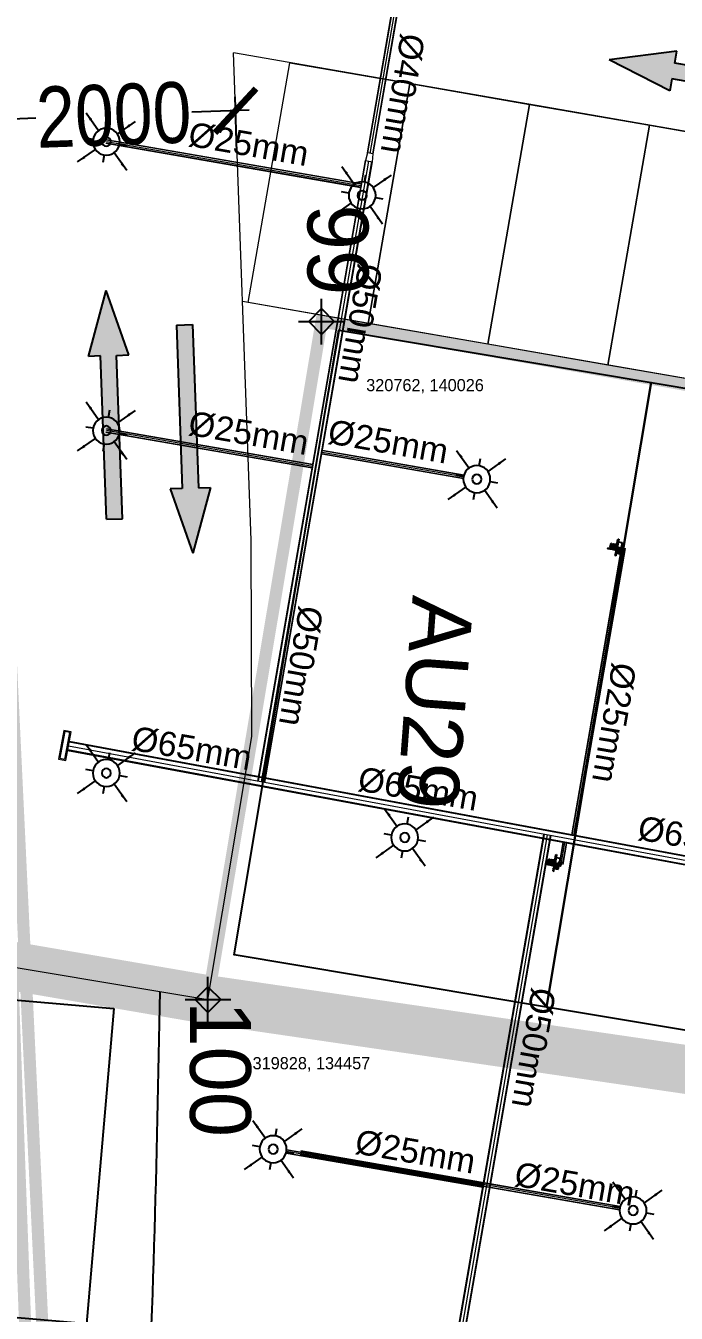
# Model space of a CAD drawing. Header units: inches. Extents: x 257070 to 799932, y -17980 to 269260.
# Drawn here: x 318332 to 323676, y 131881 to 142456 of the extents above; entities that cross this region are included whole.
import ezdxf

# ---------------------------------------------------------------- set-up
doc = ezdxf.new("R2010")
doc.units = ezdxf.units.IN
doc.header["$MEASUREMENT"] = 0
doc.header["$PDMODE"] = 99
doc.header["$PDSIZE"] = 100
doc.linetypes.add('Basement 1floor plan$0$CENTERX2', pattern=[4, 2.5, -0.5, 0.5, -0.5])
for name, color, linetype in [('0-AES-F-SPRINKLER', 10, 'Continuous'), ('2 wheeler barrier', 170, 'Continuous'), ('DSP_MISCELANEOUS', 252, 'Continuous'), ('DSP_PARKING', 8, 'Continuous'), ('DSP_SLAB CO-ORDINATES', 160, 'Continuous'), ('RETAIL', 40, 'Continuous')]:
    doc.layers.add(name, color=color, linetype=linetype)
for name, color, linetype, lineweight in [('0-AES-F-SPRINKLER PIPE', 10, 'Continuous', 15), ('07--DIM-2', 2, 'Continuous', 25), ('M--TILING-2', 252, 'Continuous', 18), ('Q--PARKING', 253, 'Continuous', 13)]:
    doc.layers.add(name, color=color, linetype=linetype, lineweight=lineweight)
doc.layers.add('A', color=7, linetype='Continuous', true_color=0x469d8b)
doc.styles.get("Standard").update_dxf_attribs({"font": 'arial.ttf'})
doc.styles.add('TEXT style 175', font='GOTHIC.TTF')
doc.styles.add('TEXT style 75', font='ARIALN.TTF')
doc.dimstyles.new('75', dxfattribs={"dimscale": 1.5, "dimtxt": 200, "dimasz": 113, "dimexe": 113, "dimexo": 0, "dimgap": 25, "dimtad": 0, "dimdec": 0, "dimrnd": 5, "dimzin": 0, "dimdsep": 46, "dimtxsty": 'TEXT style 75', "dimblk": 'ARCHTICK', "dimcen": 0.09, "dimdle": 113, "dimclrd": 8, "dimclre": 8, "dimclrt": 256, "dimadec": 0, "dimazin": 0, "dimtfac": 1, "dimtdec": 0, "dimtofl": 0, "dimtmove": 1, "dimatfit": 3, "dimldrblk": 'OPEN90', "dimfxl": 0, "dimtolj": 1, "dimtzin": 0, "dimarcsym": 0})
doc.dimstyles.new('ISO-25', dxfattribs={"dimtxt": 2.5, "dimasz": 2.5, "dimexe": 1.25, "dimexo": 0.625, "dimtad": 1, "dimtxsty": 'Standard', "dimcen": 2.5, "dimadec": 0, "dimazin": 0, "dimtfac": 1, "dimtmove": 0, "dimatfit": 3, "dimfxl": 1, "dimarcsym": 0})

# ---------------------------------------------------------------- blocks, each defined once
blk = doc.blocks.new('_ArchTick')
at = {"color": 0, "linetype": 'ByBlock', "const_width": 0.15}
blk.add_lwpolyline([(-0.5, -0.5), (0.5, 0.5)], dxfattribs=at)
blk = doc.blocks.new('*D253')
at = {"layer": '07--DIM-2', "color": 251, "lineweight": -2, "ltscale": 1000, "transparency": 16777216}
for p, q in [((320067, 141417), (320051, 141871)), ((318068, 141345), (318052, 141799)), ((320168, 141762), (319695, 141745)), ((317943, 141682), (318416, 141699))]:
    blk.add_line(p, q, dxfattribs=at)
at = {"layer": 'DEFPOINTS', "color": 0, "ltscale": 1000, "transparency": 16777216}
for p in [(318056, 141686), (320067, 141417, 0), (318068, 141345, 0)]:
    blk.add_point(p, dxfattribs=at)
at = {"layer": '07--DIM-2', "color": 251, "lineweight": -2, "ltscale": 1000, "transparency": 16777216, "xscale": 350, "yscale": 350, "zscale": 350}
for p, rotation in [((320055, 141758), 2.075360511487307), ((318056, 141686), 182.0753605114872)]:
    blk.add_blockref('_ArchTick', p, dxfattribs=dict(at, rotation=rotation))
at = {"layer": '07--DIM-2', "ltscale": 1000, "transparency": 16777216, "insert": (319055, 141722), "char_height": 500, "attachment_point": 5, "rotation": 2.0754, "style": 'TEXT style 75'}
blk.add_mtext('\\A1;2000', dxfattribs=at)
blk = doc.blocks.new('_Open90')
at = {"color": 0, "linetype": 'ByBlock', "lineweight": -2}
for p, q in [((-0.5, 0.5), (0, 0)), ((0, 0), (-1, 0)), ((0, 0), (-0.5, -0.5))]:
    blk.add_line(p, q, dxfattribs=at)
blk = doc.blocks.new('*U194')
at = {"layer": 'DSP_SLAB CO-ORDINATES', "color": 206}
for p, q in [((0, -188), (0, 188)), ((-188, 0), (188, 0))]:
    blk.add_line(p, q, dxfattribs=at)
at = {"layer": 'DSP_SLAB CO-ORDINATES', "color": 206, "ltscale": 3.5}
blk.add_lwpolyline([(-105, 0), (0, 106), (105, 0), (0, -105), (-105, 0)], dxfattribs=at)
at = {"layer": 'DEFPOINTS', "style": 'TEXT style 175'}
blk.add_attdef('CORDINATE', (367, -572), '', height=100, dxfattribs=at)
at = {"layer": 'DSP_SLAB CO-ORDINATES', "color": 214, "style": 'TEXT style 175'}
blk.add_attdef('NO.', (-115, 961), '', height=500, rotation=270, dxfattribs=at)
blk = doc.blocks.new('*U46')
at = {"layer": 'DSP_SLAB CO-ORDINATES', "color": 206}
for p, q in [((0, -188), (0, 188)), ((-188, 0), (188, 0))]:
    blk.add_line(p, q, dxfattribs=at)
at = {"layer": 'DSP_SLAB CO-ORDINATES', "color": 206, "ltscale": 3.5}
blk.add_lwpolyline([(-105, 0), (0, 106), (105, 0), (0, -105), (-105, 0)], dxfattribs=at)
at = {"layer": 'DEFPOINTS', "style": 'TEXT style 175'}
blk.add_attdef('CORDINATE', (367, -572), '', height=100, dxfattribs=at)
at = {"layer": 'DSP_SLAB CO-ORDINATES', "color": 214, "style": 'TEXT style 175'}
blk.add_attdef('NO.', (-147, -13), '', height=500, rotation=270, dxfattribs=at)
blk = doc.blocks.new('basement1_AP$0$AR-DIR-A')
h = blk.add_hatch()
h.set_pattern_fill('ANSI31', color=8)
h.paths.add_polyline_path([(158, -458), (26, -458), (26, -1800), (-74, -1800), (92, -2335), (258, -1800), (158, -1800)])
at = {"layer": 'DSP_MISCELANEOUS', "color": 8}
for p, q in [((158, -458), (26, -458)), ((26, -458), (26, -1800)), ((158, -458), (158, -1800)), ((26, -1800), (-74, -1800)), ((-74, -1800), (92, -2335)), ((258, -1800), (92, -2335)), ((158, -1800), (258, -1800))]:
    blk.add_line(p, q, dxfattribs=at)
blk = doc.blocks.new('A$C3CA070F1')
at = {"layer": '0-AES-F-SPRINKLER'}
h = blk.add_hatch(dxfattribs=at)
h.set_pattern_fill('ANSI31', color=3, scale=0.196883, angle=-34.2335, style=0)
h.set_pattern_definition([(100.766483, (49937.1607, 174049.7081), (1.474466316, 0.280375668), [])])
edge = h.paths.add_edge_path()
edge.add_line((-1, 85), (-1, 84))
edge.add_line((-1, 84), (-6, 84))
edge.add_ellipse((-7, 82), major_axis=(-1.42, -0.27), ratio=1, start_angle=257, end_angle=315)
edge.add_line((-8, 83), (-15, 72))
edge.add_ellipse((-12, 70), major_axis=(-4.25, -0.81), ratio=1, start_angle=-45, end_angle=45)
edge.add_line((-14, 66), (14, 47))
edge.add_line((14, 47), (13, 46))
edge.add_line((13, 46), (-15, 65))
edge.add_ellipse((-12, 70), major_axis=(-5.52, -1.05), ratio=1, start_angle=-45, end_angle=45, ccw=False)
edge.add_line((-16, 73), (-9, 84))
edge.add_ellipse((-7, 82), major_axis=(-2.69, -0.51), ratio=1, start_angle=257, end_angle=315, ccw=False)
edge.add_line((-6, 85), (-1, 85))
h = blk.add_hatch(dxfattribs=at)
h.set_pattern_fill('ANSI31', color=3, scale=0.196883, angle=-124.2335, style=0)
h.set_pattern_definition([(190.766483, (49937.1607, 174049.7081), (-0.280375668, 1.474466316), [])])
edge = h.paths.add_edge_path()
edge.add_line((-1, 54), (7, 48))
edge.add_line((7, 48), (8, 49))
edge.add_line((8, 49), (0, 55))
edge.add_ellipse((-2, 52), major_axis=(-0.69, 3.63), ratio=1, start_angle=315, end_angle=405)
edge.add_line((-6, 54), (-14, 41))
edge.add_ellipse((-11, 39), major_axis=(-0.69, 3.63), ratio=1, start_angle=45, end_angle=135)
edge.add_line((-13, 36), (-9, 33))
edge.add_ellipse((-10, 32), major_axis=(-0.27, 1.42), ratio=1, start_angle=225, end_angle=315, ccw=False)
edge.add_line((-9, 31), (-10, 30))
edge.add_line((-10, 30), (-8, 29))
edge.add_line((-8, 29), (-7, 30))
edge.add_ellipse((-10, 32), major_axis=(-3.3, -0.63), ratio=1, start_angle=135, end_angle=225)
edge.add_line((-8, 35), (-12, 38))
edge.add_ellipse((-11, 39), major_axis=(-1.75, -0.33), ratio=1, start_angle=-45, end_angle=45, ccw=False)
edge.add_line((-13, 40), (-4, 53))
edge.add_ellipse((-2, 52), major_axis=(-1.75, -0.33), ratio=1, start_angle=225, end_angle=315, ccw=False)
at = {"layer": '0-AES-F-SPRINKLER', "color": 3}
for p, q in [((-98, 39), (-97, 43)), ((-98, 38), (-98, 39)), ((-98, 39), (-98, 39)), ((-98, 39), (-98, 39)), ((-98, 37), (-98, 38)), ((-98, 38), (-98, 38)), ((-98, 38), (-98, 38)), ((-98, 38), (-98, 38)), ((-98, 38), (-98, 38)), ((-98, 38), (-98, 38)), ((-98, 38), (-98, 38)), ((-98, 38), (-98, 38)), ((-98, 38), (-98, 38)), ((-98, 38), (-98, 38)), ((-96, 37), (-98, 37)), ((-98, 37), (-98, 37)), ((-98, 37), (-98, 37)), ((-98, 37), (-98, 37)), ((-98, 37), (-98, 37)), ((-98, 37), (-98, 37)), ((-98, 37), (-98, 37)), ((-98, 37), (-98, 37)), ((-98, 37), (-98, 37)), ((-98, 37), (-98, 37)), ((-98, 37), (-98, 37)), ((-98, 37), (-98, 37)), ((-98, 37), (-98, 37)), ((-98, 37), (-98, 37)), ((-98, 37), (-98, 37)), ((-98, 37), (-98, 37)), ((-98, 37), (-98, 37)), ((-97, 37), (-98, 37)), ((-98, 37), (-98, 37)), ((-98, 37), (-98, 37)), ((-98, 37), (-98, 37)), ((-98, 37), (-98, 37)), ((-98, 37), (-98, 37)), ((-98, 37), (-98, 37)), ((-98, 37), (-98, 37)), ((-98, 37), (-98, 37)), ((-98, 37), (-98, 37)), ((-98, 37), (-98, 37)), ((-98, 37), (-98, 37)), ((-98, 37), (-98, 37)), ((-98, 37), (-98, 37)), ((-97, 45), (-79, 71)), ((-96, 40), (-97, 40)), ((-97, 40), (-97, 40)), ((-97, 40), (-97, 40)), ((-97, 40), (-97, 39)), ((-97, 39), (-97, 39)), ((-97, 39), (-97, 39)), ((-97, 39), (-97, 39)), ((-97, 39), (-97, 39)), ((-97, 39), (-97, 39)), ((-97, 39), (-97, 39)), ((-97, 39), (-97, 39)), ((-97, 39), (-97, 38)), ((-97, 38), (-97, 38)), ((-97, 38), (-97, 38)), ((-97, 38), (-97, 38)), ((-97, 38), (-97, 38)), ((-97, 38), (-97, 38)), ((-97, 38), (-97, 38)), ((-97, 38), (-97, 38)), ((-97, 38), (-97, 38)), ((-97, 38), (-97, 38)), ((-97, 38), (-97, 38)), ((-97, 38), (-97, 37)), ((-97, 37), (-97, 37)), ((-97, 37), (-97, 37)), ((-97, 37), (-97, 37)), ((-95, 46), (-96, 42)), ((-96, 42), (-96, 42)), ((-96, 42), (-96, 41)), ((-96, 41), (-96, 41)), ((-96, 41), (-96, 41)), ((-96, 41), (-96, 41)), ((-96, 41), (-96, 41)), ((-96, 41), (-96, 41)), ((-96, 41), (-96, 41)), ((-96, 41), (-96, 41)), ((-96, 41), (-96, 41)), ((-96, 41), (-96, 40)), ((-96, 40), (-96, 40)), ((-96, 40), (-96, 40)), ((-96, 40), (-96, 40)), ((-96, 40), (-96, 40)), ((-95, 37), (-96, 37)), ((-96, 37), (-96, 37)), ((-96, 37), (-96, 37)), ((-96, 37), (-96, 37)), ((-96, 37), (-96, 37)), ((-94, 38), (-95, 38)), ((-95, 38), (-95, 38)), ((-95, 38), (-95, 38)), ((-95, 38), (-95, 38)), ((-95, 38), (-95, 38)), ((-95, 38), (-95, 38)), ((-95, 38), (-95, 38)), ((-95, 38), (-95, 38)), ((-95, 38), (-95, 38)), ((-95, 38), (-95, 37)), ((-95, 37), (-95, 37)), ((-95, 37), (-95, 37)), ((-95, 37), (-95, 37)), ((-95, 37), (-95, 37)), ((-95, 37), (-95, 37)), ((-95, 37), (-95, 37)), ((-95, 37), (-95, 37)), ((-95, 37), (-95, 37)), ((-95, 37), (-95, 37)), ((-95, 37), (-95, 37)), ((-95, 37), (-95, 37)), ((-95, 37), (-95, 37)), ((-95, 37), (-95, 37)), ((-95, 37), (-95, 37)), ((-95, 37), (-95, 37)), ((-95, 37), (-95, 37)), ((-94, 88), (-93, 90)), ((-72, 73), (-94, 88)), ((-94, 43), (-94, 48)), ((-93, 43), (-94, 43)), ((-94, 43), (-94, 43)), ((-94, 43), (-94, 43)), ((-94, 43), (-94, 43)), ((-94, 43), (-94, 43)), ((-94, 43), (-94, 41)), ((-94, 43), (-94, 43)), ((-94, 43), (-94, 43)), ((-94, 43), (-94, 43)), ((-94, 43), (-94, 43)), ((-94, 43), (-94, 43)), ((-94, 43), (-94, 43)), ((-94, 43), (-94, 43)), ((-94, 43), (-94, 43)), ((-94, 43), (-94, 43)), ((-94, 43), (-94, 43)), ((-94, 43), (-94, 43)), ((-94, 41), (-94, 41)), ((-94, 41), (-94, 41)), ((-94, 41), (-94, 41)), ((-94, 41), (-94, 41)), ((-94, 41), (-94, 41)), ((-94, 41), (-94, 41)), ((-94, 41), (-94, 41)), ((-94, 41), (-94, 40)), ((-94, 40), (-94, 40)), ((-94, 40), (-94, 40)), ((-94, 40), (-94, 40)), ((-94, 40), (-94, 40)), ((-94, 40), (-94, 40)), ((-94, 40), (-94, 40)), ((-94, 40), (-94, 40)), ((-94, 40), (-94, 39)), ((-94, 39), (-94, 39)), ((-94, 39), (-94, 39)), ((-94, 39), (-94, 39)), ((-94, 39), (-94, 39)), ((-94, 39), (-94, 39)), ((-94, 39), (-94, 39)), ((-94, 39), (-94, 39)), ((-94, 39), (-94, 38)), ((-93, 90), (-59, 67)), ((-93, 47), (-93, 49)), ((-91, 47), (-93, 43)), ((-93, 46), (-93, 47)), ((-92, 46), (-93, 46)), ((-93, 46), (-93, 46)), ((-93, 46), (-93, 46)), ((-93, 46), (-93, 46)), ((-93, 46), (-93, 46)), ((-93, 46), (-93, 46)), ((-93, 46), (-93, 46)), ((-93, 46), (-93, 46)), ((-93, 46), (-93, 46)), ((-93, 46), (-93, 46)), ((-93, 46), (-93, 46)), ((-93, 46), (-93, 46)), ((-93, 46), (-93, 46)), ((-93, 46), (-93, 46)), ((-93, 46), (-93, 46)), ((-93, 46), (-93, 46)), ((-93, 46), (-93, 46)), ((-93, 46), (-93, 46)), ((-93, 46), (-93, 46)), ((-93, 46), (-93, 46)), ((-91, 42), (-93, 43)), ((-93, 43), (-93, 43)), ((-93, 43), (-93, 43)), ((-93, 43), (-93, 43)), ((-93, 43), (-93, 43)), ((-93, 43), (-93, 43)), ((-93, 43), (-93, 43)), ((-93, 43), (-93, 43)), ((-93, 43), (-93, 43)), ((-93, 43), (-93, 43)), ((-93, 43), (-93, 43)), ((-93, 43), (-93, 43)), ((-93, 43), (-93, 43)), ((-93, 43), (-93, 43)), ((-93, 43), (-93, 43)), ((-93, 43), (-93, 43)), ((-93, 43), (-93, 43)), ((-93, 43), (-93, 43)), ((-93, 43), (-93, 43)), ((-93, 43), (-93, 43)), ((-93, 43), (-93, 43)), ((-93, 43), (-93, 43)), ((-93, 43), (-93, 43)), ((-85, 66), (-92, 55)), ((-90, 50), (-92, 46)), ((-92, 46), (-92, 46)), ((-92, 46), (-92, 46)), ((-92, 46), (-92, 46)), ((-92, 46), (-92, 46)), ((-92, 46), (-92, 46)), ((-90, 47), (-91, 47)), ((-90, 43), (-91, 42)), ((-91, 42), (-91, 42)), ((-91, 42), (-91, 42)), ((-91, 42), (-91, 42)), ((-91, 42), (-91, 42)), ((-91, 42), (-91, 42)), ((-91, 42), (-91, 42)), ((-91, 42), (-91, 42)), ((-91, 42), (-91, 42)), ((-91, 42), (-91, 42)), ((-91, 42), (-91, 42)), ((-91, 42), (-91, 42)), ((-91, 42), (-91, 42)), ((-91, 42), (-91, 42)), ((-91, 42), (-91, 42)), ((-91, 42), (-91, 42)), ((-88, 57), (-90, 49)), ((-89, 54), (-90, 51)), ((-90, 50), (-90, 50)), ((-88, 47), (-90, 43)), ((-90, 47), (-88, 47)), ((-90, 43), (-90, 43)), ((-90, 43), (-90, 43)), ((-90, 43), (-90, 43)), ((-89, 55), (-89, 55)), ((-88, 46), (-88, 47)), ((-87, 59), (-87, 59)), ((-87, 59), (-87, 59)), ((-86, 57), (-87, 49)), ((-87, 49), (-83, 28)), ((-85, 58), (-85, 58)), ((-77, 43), (-85, 49)), ((-83, 28), (-60, 9)), ((-77, 70), (-82, 63)), ((-80, 66), (-82, 67)), ((-45, 31), (-81, -23)), ((-78, 63), (-80, 65)), ((-79, 71), (-77, 70)), ((-71, 26), (-79, 31)), ((-57, 13), (-79, 28)), ((-70, 64), (-78, 63)), ((-78, -29), (-40, 27)), ((-69, 55), (-75, 59)), ((-66, 54), (-74, 42)), ((-74, 42), (-71, 26)), ((-73, 44), (-71, 43)), ((-69, 47), (-72, 43)), ((-71, 43), (-70, 43)), ((-71, 26), (-55, 15)), ((-70, 43), (-66, 49)), ((-66, 50), (-68, 52)), ((-61, 65), (-67, 69)), ((-62, 66), (-67, 65)), ((-50, 57), (-66, 54)), ((-66, 49), (-66, 50)), ((-47, 28), (-63, 40)), ((-59, 67), (-61, 65)), ((-57, 67), (-60, 66)), ((-60, 44), (-42, 32)), ((-50, 57), (-58, 62)), ((-19, 46), (-57, 67)), ((-17, 37), (-55, 63)), ((-29, 42), (-50, 57)), ((-13, 9), (-45, 31)), ((-36, 42), (-44, 30)), ((-43, 33), (-35, 46)), ((-39, -30), (-13, 9)), ((-37, 25), (-28, 38)), ((-35, 41), (-36, 42)), ((-32, 32), (-35, 39)), ((-30, 52), (-16, 73)), ((-29, 20), (-17, 37)), ((-28, 38), (-26, 40)), ((-21, 32), (-28, 37)), ((-23, 16), (-12, 33)), ((-1, 26), (-23, -9)), ((-22, 15), (-12, 31)), ((-9, 32), (-21, 14)), ((2, 24), (-20, -11)), ((-20, -8), (-1, 22)), ((-17, 37), (-19, 46)), ((-19, 13), (-10, 29)), ((-7, 30), (-18, 12)), ((-17, 37), (-17, 37)), ((4, 22), (-17, -13)), ((-17, -10), (1, 20)), ((-16, 73), (-9, 84)), ((-16, 11), (-7, 27)), ((-8, 83), (-15, 72)), ((13, 46), (-15, 65)), ((-4, 28), (-15, 10)), ((-1, 84), (-14, 66)), ((-14, 66), (14, 47)), ((-6, 54), (-14, 41)), ((-12, 33), (-14, 33)), ((-14, -15), (7, 20)), ((-14, -12), (4, 18)), ((-13, 40), (-4, 53)), ((-13, 36), (-9, 33)), ((-13, 9), (-4, 24)), ((-2, 34), (-12, 41)), ((-8, 35), (-12, 38)), ((-12, 31), (-12, 33)), ((-9, 32), (-12, 31)), ((7, 16), (-11, -13)), ((-10, 29), (-9, 32)), ((-9, 31), (-10, 30)), ((-7, 30), (-10, 29)), ((-10, 30), (-8, 29)), ((9, 17), (-10, -14)), ((-9, -13), (9, 13)), ((-8, 29), (-7, 30)), ((8, 49), (-7, 27)), ((-7, 27), (-7, 30)), ((-4, 28), (-7, 27)), ((-6, 85), (-1, 85)), ((-1, 84), (-6, 84)), ((5, 44), (-5, 51)), ((-4, 24), (-4, 28)), ((-1, 26), (-4, 24)), ((-1, 85), (-1, 84)), ((-1, 54), (7, 48)), ((13, 46), (-1, 25)), ((-1, 22), (-1, 26)), ((2, 24), (-1, 22)), ((8, 49), (0, 55)), ((1, 20), (2, 24)), ((4, 22), (1, 20)), ((4, 18), (4, 22)), ((7, 20), (4, 18)), ((7, 48), (8, 49)), ((7, 16), (7, 20)), ((9, 17), (7, 16)), ((9, 15), (9, 17)), ((14, 47), (13, 46)), ((-82, -25), (-80, -30)), ((-80, -30), (-78, -29)), ((-66, -11), (-39, -30)), ((-23, -7), (-23, -9)), ((-23, -9), (-20, -8)), ((-20, -8), (-20, -11)), ((-20, -11), (-17, -10)), ((-17, -10), (-17, -13)), ((-17, -13), (-14, -12)), ((-14, -12), (-14, -15)), ((-14, -15), (-11, -13)), ((-11, -13), (-11, -14)), ((-11, -14), (-11, -14))]:
    blk.add_line(p, q, dxfattribs=at)
for centre, major_axis, start_param, end_param in [((-95, 43), (-0.41, 2.13), 0.784914, 1.034983), ((-95, 43), (-2.74, -0.52), -0.560204, -0.324923), ((-93, 46), (-0.51, 2.68), 0.787914, 1.247507), ((-93, 48), (-1.75, -0.33), -0.775969, -0.160442), ((-91, 54), (-0.29, 1.52), 0.785398, 2.356194), ((-92, 49), (-0.33, 1.74), 0.791774, 1.412986), ((-89, 55), (-0.103, 0.54), 0.916881, 1.969618), ((-93, 51), (-3.09, -0.59), 2.526084, 2.789089), ((-95, 50), (-5.72, -1.09), 2.374727, 2.798549), ((-91, 55), (-0.33, 1.74), 4.197625, 4.773282), ((-84, 57), (-3.79, -0.72), -0.784768, -0.363877), ((-93, 50), (-5.72, -1.09), 2.377207, 2.798549), ((-80, 54), (-1.57, 8.26), 0.010205, 0.785398), ((-84, 56), (-0.35, 1.85), 0.785501, 1.132999), ((-83, 65), (-1.52, -0.29), 3.926991, 5.497787), ((-80, 54), (-5.9, -1.12), 4.155645, 5.497787), ((-80, 54), (-8.26, -1.57), 4.155621, 4.722594), ((-75, 68), (-8.26, -1.57), 1.014052, 3.151797), ((-75, 63), (-2.79, -0.53), -0.113999, 0.093951), ((-75, 68), (-1.12, 5.9), 2.584882, 5.497787), ((-75, 46), (-0.53, 2.79), 2.356194, 3.926991), ((-75, 68), (-1.57, 8.26), 4.722594, 5.497787), ((-70, 53), (-2.79, -0.53), 2.356194, 3.926991), ((-65, 44), (-3.72, -0.71), -0.403281, 1.321745), ((-65, 44), (-0.71, 3.72), 4.96144, 6.686466), ((-65, 37), (-0.56, 2.96), 5.497794, 6.034125), ((-59, 47), (-2.96, -0.56), 0.24906, 0.785391), ((-60, 60), (-2.83, -0.54), 3.926991, 4.712389), ((-33, 40), (-0.45, 2.36), 0.803442, 1.867502), ((-30, 39), (-2.79, -0.53), 2.356194, 3.926991), ((-24, 39), (-0.53, 2.79), 5.497787, 7.068583), ((-12, 70), (-5.52, -1.05), -0.785398, 0.785398), ((-15, 35), (-0.54, 2.83), 0.785398, 3.403392), ((-12, 70), (-4.25, -0.81), -0.785398, 0.785398), ((-11, 39), (-0.69, 3.63), 0.785398, 2.356194), ((-11, 39), (-1.75, -0.33), -0.785398, 0.785398), ((-7, 82), (-2.69, -0.51), 4.485496, 5.497787), ((-10, 32), (-0.27, 1.42), 3.926991, 5.497787), ((-7, 82), (-1.42, -0.27), 4.485496, 5.497787), ((-10, 32), (-3.3, -0.63), 2.356194, 3.926991), ((-2, 52), (-0.69, 3.63), 5.497787, 7.068583), ((-2, 52), (-1.75, -0.33), 3.926991, 5.497787), ((6, 14), (-0.54, 2.83), 3.926991, 4.712389), ((-79, -24), (-0.51, 2.69), 0.785398, 1.797689), ((-11, -11), (-2.83, -0.54), 1.570796, 2.356194)]:
    blk.add_ellipse(centre, major_axis=major_axis, ratio=1, start_param=start_param, end_param=end_param, dxfattribs=at)
at = {"layer": '0-AES-F-SPRINKLER', "color": 3, "extrusion": (0, 0, -1)}
for centre, major_axis, start_param, end_param in [((-86, 47), (-0.53, 2.79), -0.113999, 0.785398), ((-77, 34), (-0.54, 2.83), 3.926991, 4.712389)]:
    blk.add_ellipse(centre, major_axis=major_axis, ratio=1, start_param=start_param, end_param=end_param, dxfattribs=at)
blk = doc.blocks.new('*U603')
at = {"layer": '0-AES-F-SPRINKLER'}
for p, q in [((171672, 56809), (171672, 56871)), ((171562, 56699), (171500, 56699)), ((171783, 56699), (171845, 56699)), ((171672, 56588), (171672, 56526))]:
    blk.add_line(p, q, dxfattribs=at)
for radius in [111, 37.8]:
    blk.add_circle((171672, 56699), radius, dxfattribs=at)
at = {"layer": '0-AES-F-SPRINKLER PIPE'}
for points, override in [([(171468, 56903), (171594, 56777)], {"dimasz": 70, "dimtad": 0, "dimfxl": 13, "dimarcsym": 1}), ([(171877, 56903), (171751, 56777)], {"dimasz": 70, "dimtad": 0, "dimfxl": 13, "dimarcsym": 1}), ([(171468, 56494), (171594, 56620)], {"dimasz": 70, "dimtad": 0, "dimfxl": 13, "dimarcsym": 1}), ([(171877, 56494), (171751, 56620)], {"dimasz": 70, "dimgap": 0.625, "dimtad": 0, "dimfxl": 13, "dimarcsym": 1})]:
    blk.add_leader(points, dimstyle='ISO-25', override=override, dxfattribs=at)

msp = doc.modelspace()

# ---------------------------------------------------------------- linework, layer by layer
at = {"layer": '0-AES-F-SPRINKLER', "color": 7, "const_width": 100, "elevation": 0}
msp.add_lwpolyline([(283146.9, 116631.3), (321656.3, 107312.1), (324246.5, 117779.9), (318315, 119247.6), (318376.2, 130439.1), (318120.5, 137387.4), (317307.1, 156244.5), (285543.1, 160244.2), (282570.4, 129241.7), (281575.8, 117011.5)], close=True, dxfattribs=at)
msp.add_lwpolyline([(317307.1, 156244.5), (318533.1, 130409.2), (318315, 119247.6), (324246.5, 117779.9)], dxfattribs=at)
at = {"layer": '0-AES-F-SPRINKLER PIPE', "ltscale": 1000}
for p, q in [((329127.3, 134601.6, 0), (318683, 136539.9, 0)), ((329132.9, 134633.6, 0), (318688.9, 136571.9, 0)), ((329133.9, 134639.5, 0), (318690, 136577.8, 0)), ((329120.8, 134563.6, 0), (318675.9, 136502.1, 0)), ((329121.8, 134569.5, 0), (318677, 136508, 0))]:
    msp.add_line(p, q, dxfattribs=at)
at = {"layer": '0-AES-F-SPRINKLER PIPE', "ltscale": 1000, "elevation": 0}
for points in [[(321138.7, 141412), (321466.6, 143303.8)], [(321142.7, 141411.3), (321470.5, 143303.1)], [(321162.4, 141407.9), (321490.2, 143299.7)], [(321182.1, 141404.5), (321510, 143296.3)], [(321186, 141403.8), (321513.9, 143295.6)], [(321083.1, 141126), (318990.6, 141488.7)], [(321083.6, 141129), (318991.5, 141491.6)], [(321085.7, 141141.3), (318994.4, 141503.8)], [(321087.9, 141153.6), (318995.8, 141516.2)], [(321088.4, 141156.6), (318995.9, 141519.2)], [(320238.3, 136251.3), (321121.8, 141349.5)], [(320243.2, 136250.4), (321126.7, 141348.6)], [(320267.8, 136245.8), (321151.4, 141344.4)], [(320292.3, 136241.2), (321176, 141340.1)], [(320297.3, 136240.3), (321180.9, 141339.3)], [(320683.8, 138821.9), (318990.6, 139115.4)], [(320684.3, 138824.9), (318991.5, 139118.3)], [(320686.4, 138837.2), (318994.4, 139130.4)], [(320688.6, 138849.5), (318995.8, 139142.9)], [(320689.1, 138852.5), (318995.9, 139145.9)], [(321928.8, 138750.5), (320767.2, 138951.8)], [(321931.7, 138762.7), (320769.3, 138964.2)], [(321932.6, 138765.6), (320769.8, 138967.1)], [(321927.3, 138735.1), (320764.5, 138936.6)], [(321927.4, 138738.1), (320765, 138939.5)], [(323224.9, 138169.2), (322816.4, 135812)], [(323227.8, 138168.7), (322819.3, 135811.4)], [(323240.1, 138166.4), (322831.6, 135809.1)], [(323252.4, 138164.1), (322843.9, 135806.9)], [(323255.4, 138163.5), (322846.8, 135806.3)], [(320892.4, 126023.9), (322589.3, 135815)], [(320897.3, 126023.1), (322594.2, 135814)], [(320922, 126018.8), (322618.8, 135809.5)], [(320946.6, 126014.5), (322643.3, 135804.9)], [(320951.5, 126013.7), (322648.3, 135804)], [(322743.4, 135747.2), (322713.4, 135574)], [(322746.3, 135746.6), (322716.3, 135573.5)], [(322758.6, 135744.4), (322728.6, 135571.2)], [(322770.9, 135742.1), (322740.9, 135568.9)], [(322773.9, 135741.5), (322743.9, 135568.4)], [(322086.5, 132914.2), (320470, 133194.4)], [(322087.1, 132917.2), (320470.9, 133197.3)], [(322089.2, 132929.5), (320473.8, 133209.5)], [(322091.3, 132941.8), (320475.2, 133221.9)], [(322091.8, 132944.8), (320475.3, 133224.9)], [(323211.2, 132728.6), (320586.3, 133183.5)], [(323211.3, 132731.6), (320586.8, 133186.5)], [(323212.8, 132744), (320588.9, 133198.8)], [(323215.6, 132756.2), (320591, 133211.1)], [(323216.5, 132759.1), (320591.6, 133214.1)]]:
    msp.add_lwpolyline(points, dxfattribs=at)
for points in [[(321186, 141403.8), (321138.7, 141412), (321121.8, 141349.5), (321180.9, 141339.3)], [(318704.8, 136657.9), (318644.6, 136669.1), (318600.8, 136433.2), (318661.1, 136422)], [(318694.6, 136650.8), (318651.6, 136658.8), (318611, 136440.2), (318654, 136432.2)]]:
    msp.add_lwpolyline(points, close=True, dxfattribs=at)
at = {"layer": '2 wheeler barrier', "color": 8, "const_width": 100, "elevation": 0}
msp.add_lwpolyline([(319828.5, 134457.4), (320761.8, 140026.4), (340403.8, 136615.6)], dxfattribs=at)
at = {"layer": 'DSP_PARKING', "color": 8}
msp.add_arc((188273, 136460.2, 0), 131176.2, 357.328595, 359.154685, dxfattribs=at)
at = {"layer": 'M--TILING-2', "color": 8, "elevation": 0}
for points in [[(319828.5, 134457.4), (320190.5, 136617.3), (320182.6, 138230.6), (320037.5, 142232.9)], [(341230, 138552.1), (320037.5, 142232.9)], [(340346.3, 136675.6), (320111.6, 140190.1)], [(317675.4, 134818.3), (319828.5, 134457.4)]]:
    msp.add_lwpolyline(points, dxfattribs=at)
at = {"layer": 'M--TILING-2', "color": 8, "linetype": 'Basement 1floor plan$0$CENTERX2', "ltscale": 1000, "const_width": 400, "elevation": 0}
msp.add_lwpolyline([(350086.4, 91684.8, -0.0291146), (350643, 101934, -0.0244026), (352024.8, 110427.6, -0.0271881), (354530.2, 119680.6, -0.0133232), (357863.4, 128490.3), (338652.8, 131708.1), (319828.5, 134457.4), (311231.6, 135935), (308387, 136427.9), (300964.9, 140353.6), (283589, 141766.7)], format="xyb", dxfattribs=at)
at = {"layer": 'M--TILING-2', "color": 8, "elevation": 0}
msp.add_lwpolyline([(341550.4, 133320.1), (340983.5, 132070.9, -0.3399646), (339907.6, 131497.8), (320045.1, 134826.2)], format="xyb", dxfattribs=at)
at = {"layer": 'Q--PARKING', "color": 8, "elevation": 0}
for points in [[(321143.7, 140010.8), (320158.5, 140181.9), (320500.7, 142152.4), (321486, 141981.3), (321143.7, 140010.8)], [(322129, 139839.7), (321143.7, 140010.8), (321486, 141981.3), (322471.2, 141810.2), (322129, 139839.7)], [(323114.2, 139668.6), (322129, 139839.7), (322471.2, 141810.2), (323456.5, 141639.1), (323114.2, 139668.6)], [(324099.5, 139497.4), (323114.2, 139668.6), (323456.5, 141639.1), (324441.7, 141467.9), (324099.5, 139497.4)]]:
    msp.add_lwpolyline(points, close=True, dxfattribs=at)
at = {"layer": 'RETAIL', "color": 8, "elevation": 0}
for points in [[(322609.4, 134396.7), (320045.1, 134826.4), (320904.5, 139954.9), (323468.8, 139525.2)], [(325173.5, 133967), (322609.3, 134396.7), (323468.7, 139525.2), (326032.9, 139095.5)], [(319054.9, 134385.5), (318831.2, 131795.1), (313650.5, 132242.5), (313874.2, 134832.9)]]:
    msp.add_lwpolyline(points, close=True, dxfattribs=at)

# ---------------------------------------------------------------- block references
at = {"layer": '0-AES-F-SPRINKLER', "color": 7, "xscale": -1, "rotation": 80.1574124245228}
for p in [(404204.4, 300957.2, 0), (406306.3, 300516.1, 0), (404204.4, 298583.9, 0), (407248, 298185, 0), (404204.4, 295771, 0), (406656, 295242.4, 0), (405574.5, 292681.8, 0), (408532, 292178.5, 0)]:
    msp.add_blockref('*U603', p, dxfattribs=at)
at = {"layer": '0-AES-F-SPRINKLER', "ltscale": 1000, "xscale": -1, "rotation": 136.2537137488521}
for p in [(323239.6, 138163.6, 0), (322728.6, 135571.2, 0)]:
    msp.add_blockref('A$C3CA070F1', p, dxfattribs=at)
at = {"layer": 'DSP_MISCELANEOUS', "color": 8, "xscale": -1}
for p, rotation in [((323098.6, 142915.6, 0), 80.14691522982004), ((319710.7, 140459.7, 0), 2.075360511489546)]:
    msp.add_blockref('basement1_AP$0$AR-DIR-A', p, dxfattribs=dict(at, rotation=rotation))
at = {"layer": 'DSP_MISCELANEOUS', "color": 8}
for p, rotation in [((325441.5, 141867.6, 0), 260.1469152298201), ((319169.6, 137950.7, 0), 182.0753605114897)]:
    msp.add_blockref('basement1_AP$0$AR-DIR-A', p, dxfattribs=dict(at, rotation=rotation))
at = {"layer": 'DSP_SLAB CO-ORDINATES', "color": 8, "ltscale": 3.5}
for name, p, values in [('*U194', (320761.8, 140026.4, 0), {'NO.': '99', 'CORDINATE': '320762, 140026'}), ('*U46', (319828.5, 134457.4, 0), {'NO.': '100', 'CORDINATE': '319828, 134457'})]:
    msp.add_blockref(name, p, dxfattribs=at).add_auto_attribs(values)

# ---------------------------------------------------------------- texts
at = {"layer": '0-AES-F-SPRINKLER PIPE', "color": 7, "linetype": 'Continuous', "lineweight": -3, "ltscale": 0.9, "char_height": 200, "width": 685.774, "attachment_point": 2}
for s, insert, rotation in [('%%C40mm', (321528.7, 141879.7, 0), 260.16792), ('%%C25mm', (320180.4, 141584.2, 0), 350.16792), ('%%C50mm', (321180.5, 139991.5, 0), 260.16792), ('%%C25mm', (320180.4, 139210.9, 0), 350.16792), ('%%C25mm', (321327.3, 139140.8, 0), 350.16792), ('%%C50mm', (320693, 137178.7, 0), 260.16792), ('%%C25mm', (323265.9, 136713, 0), 260.16792), ('%%C65mm', (319713.1, 136622.3, 0), 350.16792), ('%%C65mm', (321573.8, 136288.6, 0), 350.16792), ('%%C65mm', (323873.5, 135885.7, 0), 350.16792), ('%%C50mm', (322605, 134043.2, 0), 260.16792), ('%%C25mm', (321550.6, 133308.8, 0), 350.16792), ('%%C25mm', (322859.8, 133042.5, 0), 350.16792)]:
    msp.add_mtext(s, dxfattribs=dict(at, insert=insert, rotation=rotation))
at = {"layer": 'A', "color": 8}
msp.add_text('AU29', height=500, rotation=265.66791, dxfattribs=at).set_placement((321511.2, 137783.7, 0))

# ---------------------------------------------------------------- dimensions: what is measured, and where the dimension line sits
at = {"layer": '07--DIM-2', "color": 8, "ltscale": 1000}
dim = msp.add_aligned_dim(p1=(320067.1, 141417.1, 0), p2=(318068.4, 141344.7, 0), distance=-341.5, dimstyle='75', override={"dimscale": 1, "dimtxt": 500, "dimasz": 350, "dimclrd": 251, "dimclre": 251}, dxfattribs=at)
dim.commit()
dim.dimension.update_dxf_attribs({"geometry": '*D253', "text_midpoint": (319055.4, 141722.1)})

doc.saveas('drawing.dxf')
